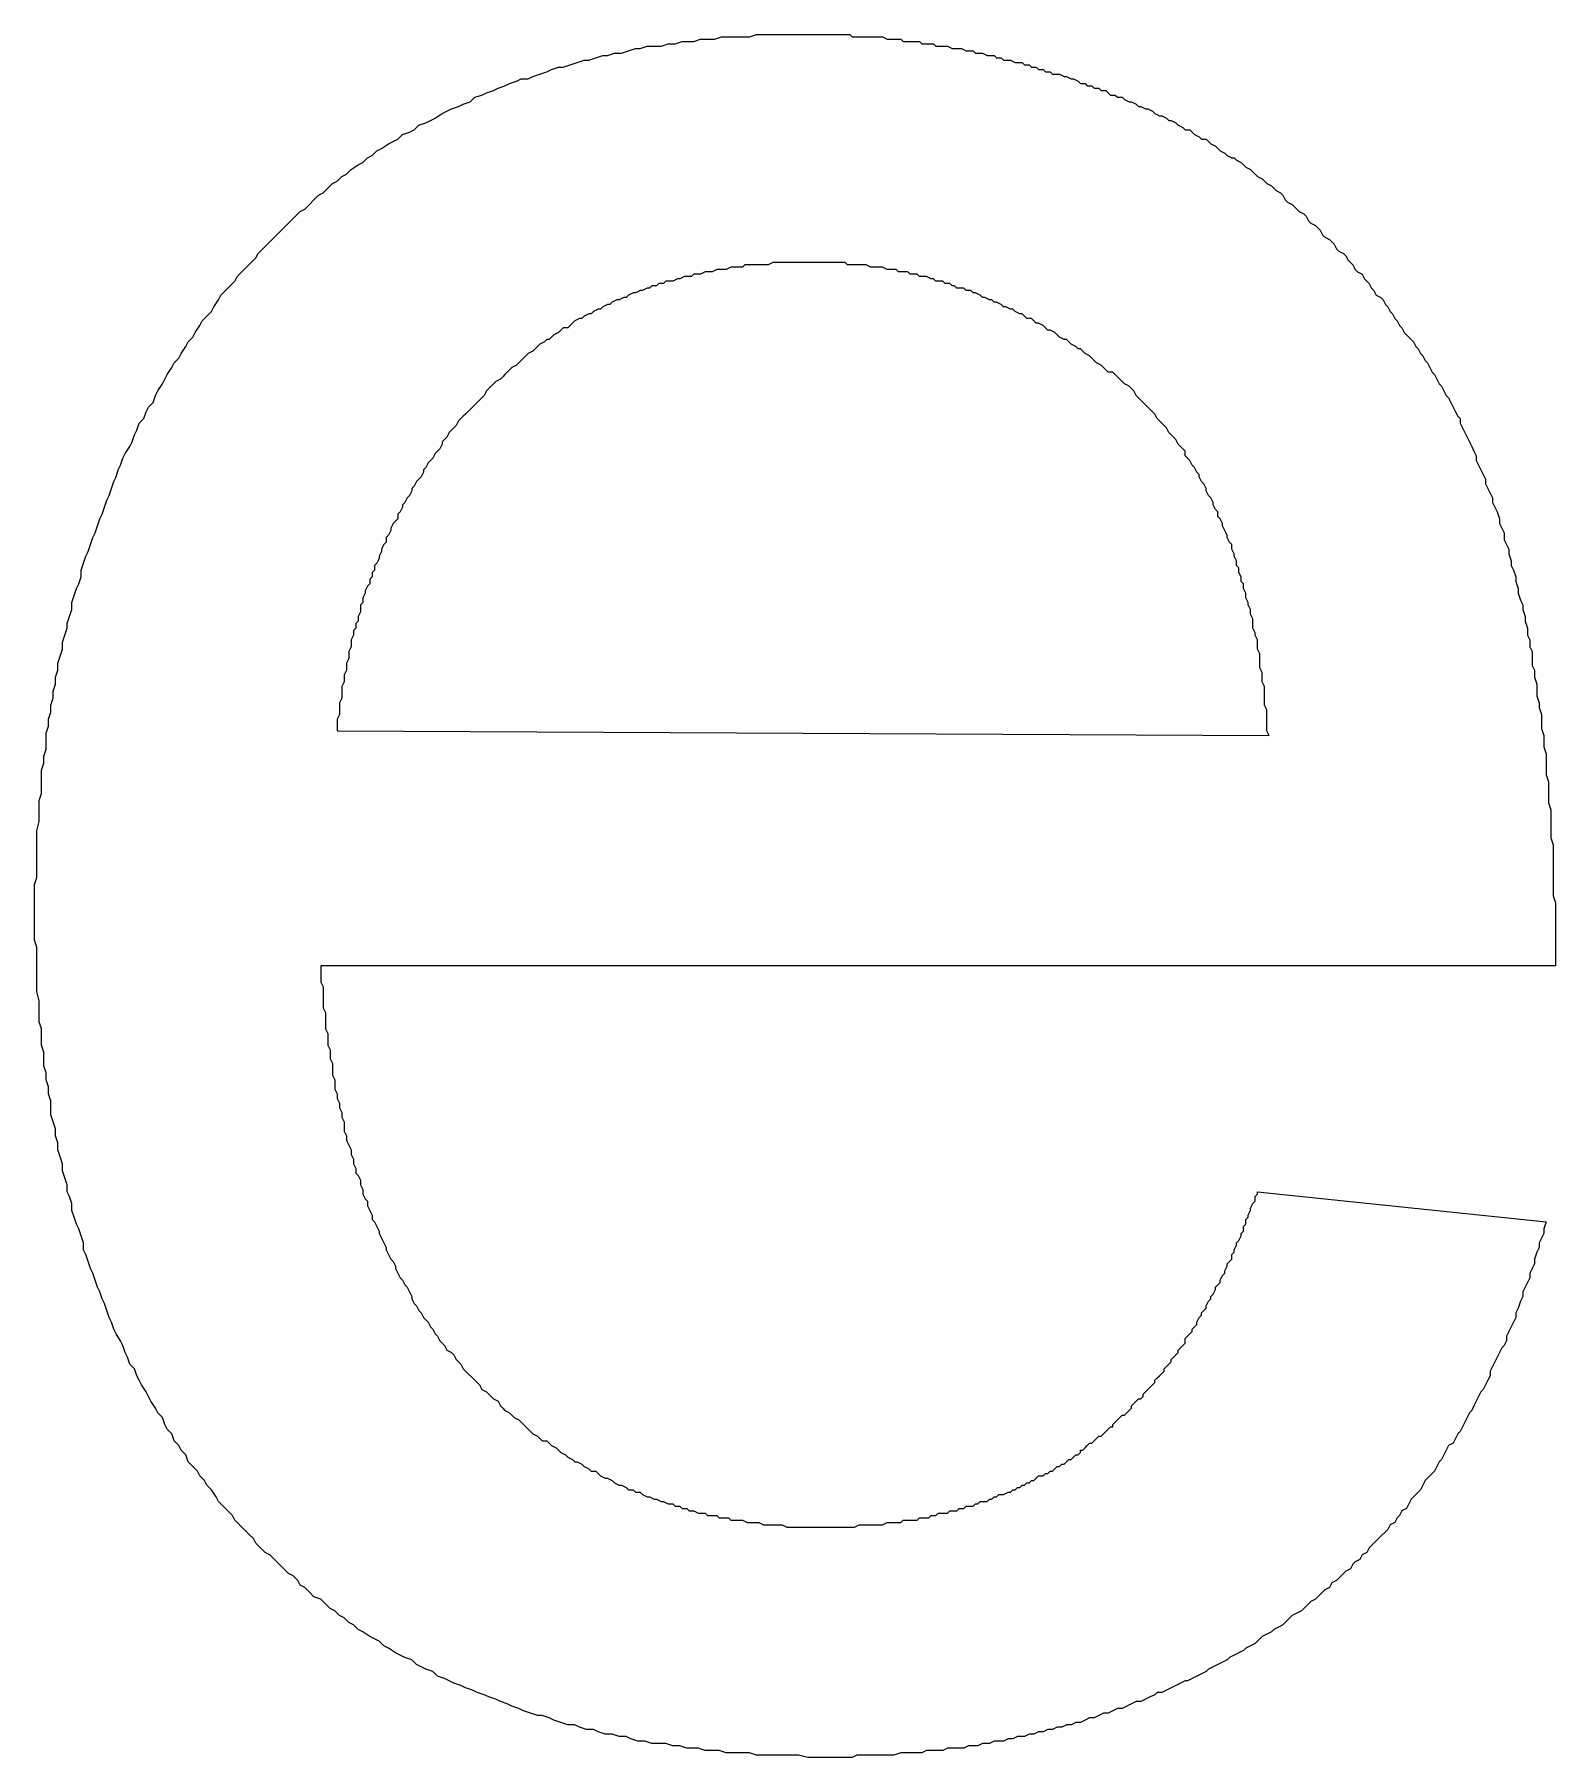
# Model space of a CAD drawing. Extents: x 6 to 282, y -60 to 50.
# Drawn here: x 49.83 to 83.37, y -59.9 to -21.88 of the extents above; entities that cross this region are included whole.
import ezdxf

# ---------------------------------------------------------------- set-up
doc = ezdxf.new("R2010")
doc.units = 0

msp = doc.modelspace()

# ---------------------------------------------------------------- linework, layer by layer
at = {"layer": 'Layer 0', "color": 1}
for points in [[(83.370659, -42.430168), (83.370659, -42.430168), (56.145493, -42.430168), (56.145493, -42.532906), (56.145493, -42.635643), (56.145493, -42.789749), (56.196857, -42.892483), (56.196857, -42.99522), (56.196857, -43.149326), (56.196857, -43.25206), (56.196857, -43.354797), (56.248226, -43.457535), (56.248226, -43.611641), (56.248226, -43.714375), (56.248226, -43.817112), (56.299595, -43.919849), (56.299595, -44.073952), (56.299595, -44.176689), (56.350964, -44.279427), (56.350964, -44.382164), (56.350964, -44.484898), (56.402332, -44.587635), (56.402332, -44.690372), (56.402332, -44.844479), (56.453701, -44.947212), (56.453701, -45.04995), (56.453701, -45.152687), (56.50507, -45.255424), (56.50507, -45.358158), (56.556438, -45.460896), (56.556438, -45.563633), (56.607803, -45.66637), (56.607803, -45.769104), (56.659172, -45.871841), (56.659172, -45.974579), (56.659172, -46.077316), (56.710541, -46.18005), (56.710541, -46.282787), (56.761909, -46.385525), (56.813278, -46.488262), (56.813278, -46.590996), (56.864647, -46.693733), (56.864647, -46.796471), (56.916016, -46.899208), (56.916016, -47.001942), (56.967384, -47.05331), (57.018749, -47.156048), (57.018749, -47.258785), (57.070118, -47.361523), (57.070118, -47.464256), (57.121487, -47.566994), (57.172855, -47.618362), (57.172855, -47.7211), (57.224224, -47.823833), (57.275593, -47.926571), (57.275593, -48.029308), (57.326962, -48.080677), (57.37833, -48.183414), (57.429695, -48.286148), (57.429695, -48.337517), (57.481064, -48.440254), (57.532433, -48.542992), (57.583801, -48.645725), (57.583801, -48.697094), (57.63517, -48.799831), (57.686539, -48.902569), (57.737907, -48.953938), (57.789276, -49.056671), (57.789276, -49.10804), (57.840641, -49.210777), (57.89201, -49.313515), (57.943378, -49.364883), (57.994747, -49.467621), (58.046116, -49.518986), (58.097485, -49.621723), (58.148853, -49.724461), (58.148853, -49.775829), (58.200222, -49.878567), (58.251587, -49.929932), (58.302956, -50.032669), (58.354324, -50.084038), (58.405693, -50.186775), (58.457062, -50.238144), (58.50843, -50.289513), (58.559799, -50.392246), (58.611168, -50.443615), (58.662533, -50.546352), (58.713902, -50.597721), (58.76527, -50.700459), (58.816639, -50.751823), (58.868008, -50.803192), (58.919376, -50.90593), (59.022114, -50.957298), (59.073479, -51.008667), (59.124847, -51.111404), (59.176216, -51.162769), (59.227585, -51.214138), (59.278954, -51.316875), (59.330322, -51.368244), (59.381691, -51.419613), (59.484428, -51.52235), (59.535793, -51.573715), (59.587162, -51.625084), (59.638531, -51.676453), (59.689899, -51.77919), (59.792637, -51.830559), (59.844006, -51.881927), (59.895374, -51.933296), (59.946739, -51.984661), (60.049477, -52.03603), (60.100845, -52.138767), (60.152214, -52.190136), (60.203583, -52.241505), (60.30632, -52.292873), (60.357685, -52.344242), (60.409054, -52.395607), (60.511791, -52.446976), (60.56316, -52.498344), (60.614529, -52.549713), (60.717266, -52.652451), (60.768631, -52.703819), (60.82, -52.755188), (60.922737, -52.806557), (60.974106, -52.857922), (61.025475, -52.90929), (61.128212, -52.90929), (61.179577, -52.960659), (61.230946, -53.012028), (61.333683, -53.063396), (61.385052, -53.114765), (61.43642, -53.166134), (61.539158, -53.217503), (61.590523, -53.268867), (61.69326, -53.320236), (61.744629, -53.371605), (61.795998, -53.371605), (61.898735, -53.422974), (61.950104, -53.474342), (62.052837, -53.525711), (62.104206, -53.57708), (62.206944, -53.57708), (62.258312, -53.628448), (62.309681, -53.679813), (62.412415, -53.731182), (62.463783, -53.731182), (62.566521, -53.782551), (62.617889, -53.83392), (62.720627, -53.885288), (62.771996, -53.885288), (62.874729, -53.936657), (62.926098, -53.988026), (63.028835, -53.988026), (63.080204, -54.039394), (63.182941, -54.039394), (63.23431, -54.090759), (63.337044, -54.142128), (63.388412, -54.142128), (63.49115, -54.193497), (63.542519, -54.193497), (63.645256, -54.244865), (63.696621, -54.244865), (63.799358, -54.296234), (63.902096, -54.296234), (63.953465, -54.347603), (64.056198, -54.347603), (64.107567, -54.398972), (64.210304, -54.398972), (64.261673, -54.45034), (64.36441, -54.45034), (64.467148, -54.501705), (64.518517, -54.501705), (64.621254, -54.501705), (64.672623, -54.553074), (64.775352, -54.553074), (64.87809, -54.553074), (64.929459, -54.604443), (65.032196, -54.604443), (65.134933, -54.604443), (65.186302, -54.655811), (65.28904, -54.655811), (65.391777, -54.655811), (65.443146, -54.655811), (65.545876, -54.70718), (65.648613, -54.70718), (65.699982, -54.70718), (65.802719, -54.70718), (65.905457, -54.758549), (65.956825, -54.758549), (66.059563, -54.758549), (66.1623, -54.758549), (66.265038, -54.758549), (66.316406, -54.758549), (66.419136, -54.809917), (66.521873, -54.809917), (66.624611, -54.809917), (66.67598, -54.809917), (66.778717, -54.809917), (66.881454, -54.809917), (66.984192, -54.809917), (67.035561, -54.809917), (67.138298, -54.809917), (67.241028, -54.809917), (67.292397, -54.809917), (67.343765, -54.809917), (67.446503, -54.809917), (67.497871, -54.809917), (67.54924, -54.809917), (67.651978, -54.809917), (67.703346, -54.809917), (67.806084, -54.809917), (67.857452, -54.809917), (67.908821, -54.809917), (68.011559, -54.758549), (68.06292, -54.758549), (68.114288, -54.758549), (68.217026, -54.758549), (68.268394, -54.758549), (68.319763, -54.758549), (68.422501, -54.758549), (68.473869, -54.758549), (68.525238, -54.758549), (68.627975, -54.70718), (68.679344, -54.70718), (68.730713, -54.70718), (68.83345, -54.70718), (68.884811, -54.70718), (68.93618, -54.70718), (68.987549, -54.655811), (69.090286, -54.655811), (69.141655, -54.655811), (69.193024, -54.655811), (69.295761, -54.655811), (69.34713, -54.604443), (69.398499, -54.604443), (69.449867, -54.604443), (69.552605, -54.604443), (69.603973, -54.553074), (69.655342, -54.553074), (69.706711, -54.553074), (69.758072, -54.501705), (69.860809, -54.501705), (69.912178, -54.501705), (69.963547, -54.501705), (70.014915, -54.45034), (70.066284, -54.45034), (70.169022, -54.45034), (70.22039, -54.398972), (70.271759, -54.398972), (70.323128, -54.398972), (70.374496, -54.347603), (70.477234, -54.347603), (70.528603, -54.347603), (70.579964, -54.296234), (70.631332, -54.296234), (70.682701, -54.244865), (70.73407, -54.244865), (70.836807, -54.244865), (70.888176, -54.193497), (70.939545, -54.193497), (70.990913, -54.142128), (71.042282, -54.142128), (71.093651, -54.090759), (71.14502, -54.090759), (71.196388, -54.090759), (71.299126, -54.039394), (71.350494, -54.039394), (71.401855, -53.988026), (71.453224, -53.988026), (71.504593, -53.936657), (71.555962, -53.936657), (71.60733, -53.885288), (71.658699, -53.885288), (71.710068, -53.83392), (71.761436, -53.83392), (71.812805, -53.782551), (71.864174, -53.782551), (71.915543, -53.731182), (71.966911, -53.679813), (72.069649, -53.679813), (72.121017, -53.628448), (72.172386, -53.628448), (72.223747, -53.57708), (72.275116, -53.57708), (72.326485, -53.525711), (72.377853, -53.474342), (72.429222, -53.474342), (72.480591, -53.422974), (72.53196, -53.422974), (72.583328, -53.371605), (72.634697, -53.320236), (72.686066, -53.320236), (72.737434, -53.268867), (72.788803, -53.217503), (72.840172, -53.217503), (72.891541, -53.166134), (72.891541, -53.114765), (72.942909, -53.114765), (72.994278, -53.063396), (73.045647, -53.012028), (73.097008, -52.960659), (73.148376, -52.960659), (73.199745, -52.90929), (73.251114, -52.857922), (73.302483, -52.806557), (73.353851, -52.806557), (73.40522, -52.755188), (73.456589, -52.703819), (73.507957, -52.652451), (73.559326, -52.601082), (73.610695, -52.601082), (73.610695, -52.549713), (73.662064, -52.498344), (73.713432, -52.446976), (73.764801, -52.395607), (73.81617, -52.344242), (73.867538, -52.344242), (73.9189, -52.292873), (73.970268, -52.241505), (74.021637, -52.190136), (74.021637, -52.138767), (74.073006, -52.087399), (74.124374, -52.03603), (74.175743, -51.984661), (74.227112, -51.984661), (74.278481, -51.933296), (74.278481, -51.881927), (74.329849, -51.830559), (74.381218, -51.77919), (74.432587, -51.727821), (74.483955, -51.676453), (74.535324, -51.625084), (74.535324, -51.573715), (74.586693, -51.52235), (74.638062, -51.470982), (74.68943, -51.419613), (74.740791, -51.368244), (74.740791, -51.316875), (74.79216, -51.265507), (74.843529, -51.214138), (74.894897, -51.162769), (74.894897, -51.111404), (74.946266, -51.060036), (74.997635, -51.008667), (75.049004, -50.957298), (75.049004, -50.90593), (75.100372, -50.854561), (75.151741, -50.803192), (75.20311, -50.751823), (75.20311, -50.64909), (75.254478, -50.597721), (75.305847, -50.546352), (75.357216, -50.494984), (75.357216, -50.443615), (75.408585, -50.392246), (75.459953, -50.340878), (75.459953, -50.289513), (75.511322, -50.186775), (75.562683, -50.135406), (75.562683, -50.084038), (75.614052, -50.032669), (75.665421, -49.9813), (75.665421, -49.929932), (75.716789, -49.827198), (75.768158, -49.775829), (75.768158, -49.724461), (75.819527, -49.673092), (75.870895, -49.570354), (75.870895, -49.518986), (75.922264, -49.467621), (75.973633, -49.416252), (75.973633, -49.364883), (76.025002, -49.262146), (76.07637, -49.210777), (76.07637, -49.159409), (76.127739, -49.056671), (76.127739, -49.005306), (76.179108, -48.953938), (76.230476, -48.902569), (76.230476, -48.799831), (76.281845, -48.748463), (76.281845, -48.697094), (76.333214, -48.59436), (76.333214, -48.542992), (76.384583, -48.491623), (76.435944, -48.388885), (76.435944, -48.337517), (76.487312, -48.286148), (76.487312, -48.183414), (76.538681, -48.132046), (76.538681, -48.029308), (76.59005, -47.97794), (76.59005, -47.926571), (76.641418, -47.823833), (76.641418, -47.772469), (76.692787, -47.669731), (76.744156, -47.618362), (76.744156, -47.515625), (76.795525, -47.464256), (76.795525, -47.412888), (83.165184, -48.080677), (83.113815, -48.234779), (83.113815, -48.337517), (83.062454, -48.440254), (83.011086, -48.542992), (83.011086, -48.645725), (82.959717, -48.748463), (82.908348, -48.902569), (82.908348, -49.005306), (82.856979, -49.10804), (82.805611, -49.210777), (82.805611, -49.313515), (82.754242, -49.416252), (82.702873, -49.518986), (82.651505, -49.621723), (82.651505, -49.724461), (82.600136, -49.827198), (82.548767, -49.9813), (82.497398, -50.084038), (82.497398, -50.186775), (82.44603, -50.289513), (82.394661, -50.392246), (82.343292, -50.494984), (82.291924, -50.597721), (82.291924, -50.700459), (82.240562, -50.803192), (82.189194, -50.854561), (82.137825, -50.957298), (82.086456, -51.060036), (82.035088, -51.162769), (81.983719, -51.265507), (81.93235, -51.368244), (81.93235, -51.470982), (81.880981, -51.573715), (81.829613, -51.676453), (81.778244, -51.77919), (81.726875, -51.830559), (81.675507, -51.933296), (81.624138, -52.03603), (81.572769, -52.138767), (81.5214, -52.241505), (81.470032, -52.292873), (81.418663, -52.395607), (81.367302, -52.498344), (81.315933, -52.601082), (81.264565, -52.703819), (81.213196, -52.755188), (81.161827, -52.857922), (81.110458, -52.960659), (81.007721, -53.012028), (80.956352, -53.114765), (80.904984, -53.217503), (80.853615, -53.320236), (80.802246, -53.371605), (80.750877, -53.474342), (80.699509, -53.57708), (80.64814, -53.628448), (80.54541, -53.731182), (80.494041, -53.782551), (80.442673, -53.885288), (80.391304, -53.988026), (80.339935, -54.039394), (80.237198, -54.142128), (80.185829, -54.193497), (80.13446, -54.296234), (80.083092, -54.398972), (79.980354, -54.45034), (79.928986, -54.553074), (79.877617, -54.604443), (79.826248, -54.70718), (79.723518, -54.758549), (79.67215, -54.861286), (79.620781, -54.912651), (79.518044, -55.015388), (79.466675, -55.066757), (79.415306, -55.118126), (79.312569, -55.220863), (79.2612, -55.272232), (79.209831, -55.374966), (79.107094, -55.426334), (79.055725, -55.529072), (78.952988, -55.580441), (78.901627, -55.631809), (78.850258, -55.734543), (78.74752, -55.785912), (78.696152, -55.83728), (78.593414, -55.940018), (78.542046, -55.991386), (78.439308, -56.042755), (78.387939, -56.145493), (78.285202, -56.196857), (78.233833, -56.248226), (78.131096, -56.350964), (78.079727, -56.402332), (77.976997, -56.453701), (77.925629, -56.50507), (77.822891, -56.607803), (77.771523, -56.659172), (77.668785, -56.710541), (77.566048, -56.761909), (77.514679, -56.813278), (77.411942, -56.916016), (77.360573, -56.967384), (77.257835, -57.018749), (77.155106, -57.070118), (77.103737, -57.121487), (77.000999, -57.172855), (76.898262, -57.224224), (76.795525, -57.326962), (76.744156, -57.37833), (76.641418, -57.429695), (76.538681, -57.481064), (76.487312, -57.532433), (76.384583, -57.583801), (76.281845, -57.63517), (76.179108, -57.686539), (76.127739, -57.737907), (76.025002, -57.789276), (75.922264, -57.840641), (75.819527, -57.89201), (75.716789, -57.943378), (75.665421, -57.994747), (75.562683, -58.046116), (75.459953, -58.097485), (75.357216, -58.148853), (75.254478, -58.200222), (75.20311, -58.200222), (75.100372, -58.251587), (74.997635, -58.302956), (74.894897, -58.354324), (74.79216, -58.405693), (74.68943, -58.457062), (74.586693, -58.457062), (74.535324, -58.50843), (74.432587, -58.559799), (74.329849, -58.611168), (74.227112, -58.662533), (74.124374, -58.662533), (74.021637, -58.713902), (73.9189, -58.76527), (73.81617, -58.816639), (73.713432, -58.816639), (73.610695, -58.868008), (73.507957, -58.919376), (73.40522, -58.919376), (73.302483, -58.970745), (73.199745, -59.022114), (73.097008, -59.022114), (72.994278, -59.073479), (72.891541, -59.124847), (72.788803, -59.124847), (72.686066, -59.176216), (72.583328, -59.176216), (72.480591, -59.227585), (72.377853, -59.227585), (72.275116, -59.278954), (72.172386, -59.278954), (72.069649, -59.330322), (71.966911, -59.330322), (71.864174, -59.381691), (71.761436, -59.381691), (71.658699, -59.43306), (71.504593, -59.43306), (71.401855, -59.484428), (71.299126, -59.484428), (71.196388, -59.535793), (71.093651, -59.535793), (70.990913, -59.535793), (70.888176, -59.587162), (70.73407, -59.587162), (70.631332, -59.638531), (70.528603, -59.638531), (70.425865, -59.638531), (70.323128, -59.689899), (70.169022, -59.689899), (70.066284, -59.689899), (69.963547, -59.689899), (69.860809, -59.741268), (69.758072, -59.741268), (69.603973, -59.741268), (69.501236, -59.741268), (69.398499, -59.792637), (69.295761, -59.792637), (69.141655, -59.792637), (69.038918, -59.792637), (68.93618, -59.792637), (68.782082, -59.844006), (68.679344, -59.844006), (68.576607, -59.844006), (68.473869, -59.844006), (68.319763, -59.844006), (68.217026, -59.844006), (68.114288, -59.844006), (67.96019, -59.844006), (67.857452, -59.895374), (67.703346, -59.895374), (67.600609, -59.895374), (67.497871, -59.895374), (67.343765, -59.895374), (67.189667, -59.895374), (67.035561, -59.895374), (66.881454, -59.895374), (66.67598, -59.844006), (66.521873, -59.844006), (66.367775, -59.844006), (66.213669, -59.844006), (66.059563, -59.844006), (65.905457, -59.844006), (65.75135, -59.844006), (65.597244, -59.792637), (65.443146, -59.792637), (65.237671, -59.792637), (65.083565, -59.792637), (64.929459, -59.741268), (64.775352, -59.741268), (64.621254, -59.741268), (64.467148, -59.689899), (64.313042, -59.689899), (64.210304, -59.689899), (64.056198, -59.638531), (63.902096, -59.638531), (63.74799, -59.587162), (63.593887, -59.587162), (63.439781, -59.587162), (63.285675, -59.535793), (63.131573, -59.535793), (62.977467, -59.484428), (62.874729, -59.43306), (62.720627, -59.43306), (62.566521, -59.381691), (62.412415, -59.381691), (62.258312, -59.330322), (62.155575, -59.278954), (62.001469, -59.278954), (61.847366, -59.227585), (61.744629, -59.176216), (61.590523, -59.176216), (61.43642, -59.124847), (61.282314, -59.073479), (61.179577, -59.022114), (61.025475, -58.970745), (60.922737, -58.970745), (60.768631, -58.919376), (60.614529, -58.868008), (60.511791, -58.816639), (60.357685, -58.76527), (60.254951, -58.713902), (60.100845, -58.662533), (59.998108, -58.611168), (59.844006, -58.559799), (59.741268, -58.50843), (59.587162, -58.457062), (59.484428, -58.405693), (59.330322, -58.354324), (59.227585, -58.302956), (59.073479, -58.251587), (58.970745, -58.200222), (58.868008, -58.148853), (58.713902, -58.097485), (58.611168, -57.994747), (58.457062, -57.943378), (58.354324, -57.89201), (58.251587, -57.840641), (58.148853, -57.737907), (57.994747, -57.686539), (57.89201, -57.63517), (57.789276, -57.583801), (57.63517, -57.481064), (57.532433, -57.429695), (57.429695, -57.326962), (57.326962, -57.275593), (57.224224, -57.224224), (57.070118, -57.121487), (56.967384, -57.070118), (56.864647, -56.967384), (56.761909, -56.916016), (56.659172, -56.813278), (56.556438, -56.761909), (56.453701, -56.659172), (56.350964, -56.607803), (56.248226, -56.50507), (56.145493, -56.402332), (55.991386, -56.350964), (55.888649, -56.248226), (55.785912, -56.145493), (55.683178, -56.094124), (55.631809, -55.991386), (55.529072, -55.888649), (55.426334, -55.83728), (55.323597, -55.734543), (55.220863, -55.631809), (55.118126, -55.529072), (55.015388, -55.426334), (54.912651, -55.374966), (54.809917, -55.272232), (54.70718, -55.169495), (54.655811, -55.066757), (54.553074, -54.96402), (54.45034, -54.861286), (54.347603, -54.758549), (54.244865, -54.655811), (54.193497, -54.553074), (54.090759, -54.45034), (53.988026, -54.347603), (53.885288, -54.244865), (53.83392, -54.142128), (53.731182, -53.988026), (53.628448, -53.885288), (53.57708, -53.782551), (53.474342, -53.679813), (53.422974, -53.57708), (53.320236, -53.474342), (53.217503, -53.371605), (53.166134, -53.217503), (53.063396, -53.114765), (53.012028, -53.012028), (52.90929, -52.90929), (52.857922, -52.755188), (52.755188, -52.652451), (52.703819, -52.549713), (52.652451, -52.395607), (52.549713, -52.292873), (52.498344, -52.190136), (52.395607, -52.03603), (52.344242, -51.933296), (52.292873, -51.830559), (52.190136, -51.676453), (52.138767, -51.573715), (52.087399, -51.470982), (52.03603, -51.316875), (51.933296, -51.214138), (51.881927, -51.060036), (51.830559, -50.957298), (51.77919, -50.803192), (51.727821, -50.700459), (51.625084, -50.546352), (51.573715, -50.443615), (51.52235, -50.289513), (51.470982, -50.186775), (51.419613, -50.032669), (51.368244, -49.878567), (51.316875, -49.775829), (51.265507, -49.621723), (51.214138, -49.518986), (51.162769, -49.364883), (51.111404, -49.210777), (51.060036, -49.10804), (51.008667, -48.953938), (50.957298, -48.799831), (50.90593, -48.697094), (50.90593, -48.542992), (50.854561, -48.388885), (50.803192, -48.234779), (50.751823, -48.132046), (50.700459, -47.97794), (50.64909, -47.823833), (50.64909, -47.669731), (50.597721, -47.515625), (50.546352, -47.412888), (50.546352, -47.258785), (50.494984, -47.104679), (50.443615, -46.950577), (50.443615, -46.796471), (50.392246, -46.642365), (50.340878, -46.488262), (50.340878, -46.334156), (50.289513, -46.18005), (50.289513, -46.025948), (50.238144, -45.871841), (50.186775, -45.717735), (50.186775, -45.563633), (50.186775, -45.409527), (50.135406, -45.255424), (50.135406, -45.101318), (50.084038, -44.947212), (50.084038, -44.79311), (50.032669, -44.639004), (50.032669, -44.484898), (50.032669, -44.330795), (49.9813, -44.176689), (49.9813, -44.022587), (49.9813, -43.817112), (49.929932, -43.663006), (49.929932, -43.508904), (49.929932, -43.354797), (49.929932, -43.200695), (49.878567, -42.99522), (49.878567, -42.841114), (49.878567, -42.687012), (49.878567, -42.532906), (49.878567, -42.327435), (49.878567, -42.173328), (49.878567, -42.019222), (49.827198, -41.86512), (49.827198, -41.659645), (49.827198, -41.505543), (49.827198, -41.300068), (49.827198, -41.145962), (49.827198, -40.991859), (49.827198, -40.786385), (49.827198, -40.632282), (49.878567, -40.478176), (49.878567, -40.272705), (49.878567, -40.118599), (49.878567, -39.964493), (49.878567, -39.759022), (49.878567, -39.604916), (49.878567, -39.450813), (49.929932, -39.245338), (49.929932, -39.091232), (49.929932, -38.93713), (49.929932, -38.783024), (49.9813, -38.628918), (49.9813, -38.423447), (49.9813, -38.269341), (49.9813, -38.115238), (50.032669, -37.961132), (50.032669, -37.807026), (50.084038, -37.652924), (50.084038, -37.447449), (50.084038, -37.293346), (50.135406, -37.13924), (50.135406, -36.985134), (50.186775, -36.831032), (50.186775, -36.676926), (50.238144, -36.522823), (50.238144, -36.368717), (50.289513, -36.214611), (50.289513, -36.060509), (50.340878, -35.906403), (50.340878, -35.752296), (50.392246, -35.598194), (50.443615, -35.444088), (50.443615, -35.289982), (50.494984, -35.13588), (50.546352, -34.981773), (50.546352, -34.879036), (50.597721, -34.724934), (50.64909, -34.570827), (50.64909, -34.416725), (50.700459, -34.262619), (50.751823, -34.108513), (50.803192, -34.005779), (50.854561, -33.851673), (50.854561, -33.697567), (50.90593, -33.543465), (50.957298, -33.389359), (51.008667, -33.286621), (51.060036, -33.132519), (51.111404, -32.978413), (51.162769, -32.875675), (51.214138, -32.721573), (51.265507, -32.567467), (51.316875, -32.464729), (51.368244, -32.310627), (51.419613, -32.156521), (51.470982, -32.053783), (51.52235, -31.899679), (51.573715, -31.745575), (51.625084, -31.642838), (51.676453, -31.488733), (51.727821, -31.385998), (51.77919, -31.231892), (51.830559, -31.129156), (51.933296, -30.975052), (51.984661, -30.872314), (52.03603, -30.71821), (52.087399, -30.615473), (52.138767, -30.461369), (52.241505, -30.358633), (52.292873, -30.204527), (52.344242, -30.101791), (52.446976, -29.999054), (52.498344, -29.84495), (52.549713, -29.742214), (52.652451, -29.588108), (52.703819, -29.485373), (52.755188, -29.382635), (52.857922, -29.228531), (52.90929, -29.125793), (53.012028, -29.023058), (53.063396, -28.920321), (53.166134, -28.766216), (53.217503, -28.663481), (53.320236, -28.560743), (53.371605, -28.458008), (53.474342, -28.303902), (53.525711, -28.201166), (53.628448, -28.098429), (53.731182, -27.995693), (53.782551, -27.892956), (53.885288, -27.738852), (53.936657, -27.636116), (54.039394, -27.533379), (54.142128, -27.430643), (54.244865, -27.327906), (54.296234, -27.22517), (54.398972, -27.122433), (54.501705, -27.019697), (54.604443, -26.91696), (54.70718, -26.814224), (54.758549, -26.711487), (54.861286, -26.608751), (54.96402, -26.506014), (55.066757, -26.403278), (55.169495, -26.300541), (55.272232, -26.197803), (55.374966, -26.095068), (55.477703, -25.992331), (55.580441, -25.889595), (55.683178, -25.786858), (55.785912, -25.735491), (55.888649, -25.632753), (55.991386, -25.530018), (56.094124, -25.42728), (56.196857, -25.375912), (56.299595, -25.273176), (56.402332, -25.170439), (56.50507, -25.119072), (56.607803, -25.016335), (56.710541, -24.964966), (56.813278, -24.86223), (56.967384, -24.759493), (57.070118, -24.708126), (57.172855, -24.605389), (57.275593, -24.55402), (57.37833, -24.451284), (57.481064, -24.399916), (57.63517, -24.29718), (57.737907, -24.245811), (57.840641, -24.194443), (57.943378, -24.091707), (58.097485, -24.040339), (58.200222, -23.98897), (58.302956, -23.886234), (58.457062, -23.834866), (58.559799, -23.783497), (58.662533, -23.732128), (58.816639, -23.629393), (58.919376, -23.578024), (59.022114, -23.526655), (59.176216, -23.475288), (59.278954, -23.42392), (59.43306, -23.372551), (59.535793, -23.269815), (59.689899, -23.218447), (59.792637, -23.167078), (59.946739, -23.115709), (60.049477, -23.064342), (60.203583, -23.012974), (60.30632, -22.961605), (60.460423, -22.910236), (60.56316, -22.858868), (60.717266, -22.858868), (60.82, -22.807501), (60.974106, -22.756132), (61.128212, -22.704763), (61.230946, -22.653395), (61.385052, -22.602028), (61.487789, -22.602028), (61.641891, -22.550659), (61.795998, -22.49929), (61.950104, -22.447922), (62.052837, -22.447922), (62.206944, -22.396555), (62.36105, -22.345186), (62.463783, -22.345186), (62.617889, -22.293818), (62.771996, -22.293818), (62.926098, -22.242449), (63.080204, -22.191082), (63.182941, -22.191082), (63.337044, -22.139713), (63.49115, -22.139713), (63.645256, -22.139713), (63.799358, -22.088345), (63.953465, -22.088345), (64.107567, -22.036976), (64.261673, -22.036976), (64.36441, -22.036976), (64.518517, -21.985609), (64.672623, -21.985609), (64.826721, -21.985609), (64.980827, -21.93424), (65.134933, -21.93424), (65.28904, -21.93424), (65.443146, -21.93424), (65.597244, -21.93424), (65.75135, -21.882872), (65.956825, -21.882872), (66.110931, -21.882872), (66.265038, -21.882872), (66.419136, -21.882872), (66.573242, -21.882872), (66.727348, -21.882872), (66.830086, -21.882872), (66.881454, -21.882872), (66.984192, -21.882872), (67.086929, -21.882872), (67.138298, -21.882872), (67.241028, -21.882872), (67.292397, -21.882872), (67.395134, -21.882872), (67.446503, -21.882872), (67.54924, -21.882872), (67.651978, -21.882872), (67.703346, -21.882872), (67.806084, -21.882872), (67.857452, -21.93424), (67.96019, -21.93424), (68.06292, -21.93424), (68.114288, -21.93424), (68.217026, -21.93424), (68.268394, -21.93424), (68.371132, -21.93424), (68.422501, -21.93424), (68.525238, -21.93424), (68.627975, -21.985609), (68.679344, -21.985609), (68.782082, -21.985609), (68.83345, -21.985609), (68.93618, -21.985609), (68.987549, -22.036976), (69.090286, -22.036976), (69.193024, -22.036976), (69.244392, -22.036976), (69.34713, -22.036976), (69.398499, -22.088345), (69.501236, -22.088345), (69.552605, -22.088345), (69.655342, -22.088345), (69.706711, -22.139713), (69.809441, -22.139713), (69.912178, -22.139713), (69.963547, -22.139713), (70.066284, -22.191082), (70.117653, -22.191082), (70.22039, -22.191082), (70.271759, -22.191082), (70.374496, -22.242449), (70.425865, -22.242449), (70.528603, -22.242449), (70.579964, -22.293818), (70.682701, -22.293818), (70.73407, -22.293818), (70.836807, -22.345186), (70.888176, -22.345186), (70.990913, -22.345186), (71.042282, -22.396555), (71.14502, -22.396555), (71.196388, -22.447922), (71.299126, -22.447922), (71.350494, -22.447922), (71.453224, -22.49929), (71.504593, -22.49929), (71.60733, -22.49929), (71.658699, -22.550659), (71.761436, -22.550659), (71.812805, -22.602028), (71.915543, -22.602028), (71.966911, -22.653395), (72.069649, -22.653395), (72.121017, -22.704763), (72.223747, -22.704763), (72.275116, -22.756132), (72.377853, -22.756132), (72.429222, -22.756132), (72.53196, -22.807501), (72.583328, -22.807501), (72.686066, -22.858868), (72.737434, -22.858868), (72.840172, -22.910236), (72.891541, -22.961605), (72.994278, -22.961605), (73.045647, -23.012974), (73.148376, -23.012974), (73.199745, -23.064342), (73.302483, -23.064342), (73.353851, -23.115709), (73.456589, -23.115709), (73.507957, -23.167078), (73.559326, -23.218447), (73.662064, -23.218447), (73.713432, -23.269815), (73.81617, -23.269815), (73.867538, -23.321182), (73.970268, -23.372551), (74.021637, -23.372551), (74.124374, -23.42392), (74.175743, -23.475288), (74.227112, -23.475288), (74.329849, -23.526655), (74.381218, -23.526655), (74.483955, -23.578024), (74.535324, -23.629393), (74.638062, -23.680761), (74.68943, -23.680761), (74.79216, -23.732128), (74.843529, -23.783497), (74.894897, -23.783497), (74.997635, -23.834866), (75.049004, -23.886234), (75.151741, -23.937601), (75.20311, -23.98897), (75.305847, -23.98897), (75.357216, -24.040339), (75.408585, -24.091707), (75.511322, -24.143074), (75.562683, -24.194443), (75.665421, -24.194443), (75.716789, -24.245811), (75.768158, -24.29718), (75.870895, -24.348547), (75.922264, -24.399916), (75.973633, -24.451284), (76.07637, -24.502653), (76.127739, -24.55402), (76.230476, -24.605389), (76.281845, -24.605389), (76.333214, -24.656757), (76.435944, -24.708126), (76.487312, -24.759493), (76.538681, -24.810862), (76.641418, -24.86223), (76.692787, -24.913599), (76.744156, -24.964966), (76.795525, -25.016335), (76.898262, -25.067703), (76.949631, -25.119072), (77.000999, -25.170439), (77.103737, -25.221807), (77.155106, -25.273176), (77.206474, -25.324545), (77.309204, -25.375912), (77.360573, -25.42728), (77.411942, -25.530018), (77.46331, -25.581385), (77.566048, -25.632753), (77.617416, -25.684122), (77.668785, -25.735491), (77.720154, -25.786858), (77.822891, -25.838226), (77.87426, -25.889595), (77.925629, -25.992331), (77.976997, -26.043699), (78.079727, -26.095068), (78.131096, -26.146437), (78.182465, -26.197803), (78.233833, -26.300541), (78.285202, -26.35191), (78.387939, -26.403278), (78.439308, -26.454645), (78.490677, -26.506014), (78.542046, -26.608751), (78.593414, -26.660118), (78.696152, -26.711487), (78.74752, -26.762856), (78.798889, -26.865591), (78.850258, -26.91696), (78.901627, -26.968328), (78.952988, -27.071064), (79.004356, -27.122433), (79.107094, -27.173801), (79.158463, -27.276537), (79.209831, -27.327906), (79.2612, -27.379274), (79.312569, -27.48201), (79.363937, -27.533379), (79.415306, -27.636116), (79.518044, -27.687483), (79.569412, -27.738852), (79.620781, -27.841589), (79.67215, -27.892956), (79.723518, -27.995693), (79.774879, -28.047062), (79.826248, -28.149797), (79.877617, -28.201166), (79.928986, -28.303902), (79.980354, -28.35527), (80.031723, -28.458008), (80.083092, -28.509375), (80.185829, -28.612112), (80.237198, -28.663481), (80.288567, -28.766216), (80.339935, -28.817585), (80.391304, -28.920321), (80.442673, -28.971689), (80.494041, -29.074427), (80.54541, -29.125793), (80.596771, -29.228531), (80.64814, -29.331266), (80.699509, -29.382635), (80.750877, -29.485373), (80.802246, -29.588108), (80.853615, -29.639477), (80.904984, -29.742214), (80.956352, -29.84495), (81.007721, -29.896318), (81.05909, -29.999054), (81.110458, -30.101791), (81.161827, -30.204527), (81.213196, -30.307264), (81.264565, -30.358633), (81.264565, -30.461369), (81.315933, -30.564106), (81.367302, -30.666842), (81.418663, -30.769579), (81.470032, -30.872314), (81.5214, -30.975052), (81.572769, -31.077787), (81.624138, -31.180525), (81.624138, -31.28326), (81.675507, -31.385998), (81.726875, -31.488733), (81.778244, -31.591471), (81.829613, -31.694206), (81.829613, -31.796944), (81.880981, -31.899679), (81.93235, -32.002415), (81.983719, -32.105152), (81.983719, -32.20789), (82.035088, -32.310627), (82.086456, -32.413361), (82.137825, -32.567467), (82.137825, -32.670204), (82.189194, -32.772938), (82.240562, -32.875675), (82.240562, -33.029781), (82.291924, -33.132519), (82.343292, -33.235252), (82.343292, -33.33799), (82.394661, -33.492096), (82.394661, -33.594833), (82.44603, -33.697567), (82.497398, -33.851673), (82.497398, -33.954411), (82.548767, -34.108513), (82.548767, -34.21125), (82.600136, -34.365356), (82.651505, -34.46809), (82.651505, -34.570827), (82.702873, -34.724934), (82.702873, -34.827671), (82.754242, -34.981773), (82.754242, -35.13588), (82.805611, -35.238617), (82.805611, -35.392719), (82.856979, -35.495457), (82.856979, -35.649563), (82.856979, -35.803665), (82.908348, -35.906403), (82.908348, -36.060509), (82.959717, -36.214611), (82.959717, -36.317348), (82.959717, -36.471455), (83.011086, -36.625557), (83.011086, -36.728294), (83.062454, -36.882401), (83.062454, -37.036503), (83.062454, -37.190609), (83.113815, -37.344715), (83.113815, -37.447449), (83.113815, -37.601555), (83.165184, -37.755661), (83.165184, -37.909763), (83.165184, -38.063869), (83.165184, -38.217972), (83.216553, -38.372078), (83.216553, -38.526184), (83.216553, -38.680286), (83.216553, -38.834393), (83.267921, -38.988499), (83.267921, -39.142601), (83.267921, -39.296707), (83.267921, -39.450813), (83.267921, -39.604916), (83.31929, -39.759022), (83.31929, -39.913124), (83.31929, -40.06723), (83.31929, -40.221336), (83.31929, -40.426807), (83.31929, -40.580914), (83.31929, -40.735016), (83.31929, -40.889122), (83.370659, -41.043228), (83.370659, -41.248699), (83.370659, -41.402805), (83.370659, -41.556908), (83.370659, -41.711014), (83.370659, -41.916489), (83.370659, -42.070591), (83.370659, -42.224697), (83.370659, -42.430168)], [(77.052368, -37.344715), (77.052368, -37.344715), (77.000999, -37.241978), (77.000999, -37.13924), (77.000999, -37.036503), (77.000999, -36.933769), (77.000999, -36.779663), (76.949631, -36.676926), (76.949631, -36.574188), (76.949631, -36.471455), (76.949631, -36.368717), (76.949631, -36.26598), (76.898262, -36.163242), (76.898262, -36.060509), (76.898262, -35.957771), (76.846893, -35.855034), (76.846893, -35.752296), (76.846893, -35.649563), (76.846893, -35.546825), (76.795525, -35.444088), (76.795525, -35.341351), (76.795525, -35.238617), (76.744156, -35.13588), (76.744156, -35.084511), (76.692787, -34.981773), (76.692787, -34.879036), (76.692787, -34.776302), (76.641418, -34.673565), (76.641418, -34.570827), (76.59005, -34.46809), (76.59005, -34.416725), (76.538681, -34.313988), (76.538681, -34.21125), (76.487312, -34.108513), (76.487312, -34.005779), (76.435944, -33.954411), (76.435944, -33.851673), (76.384583, -33.748936), (76.384583, -33.646198), (76.333214, -33.594833), (76.333214, -33.492096), (76.281845, -33.389359), (76.281845, -33.33799), (76.230476, -33.235252), (76.230476, -33.132519), (76.179108, -33.08115), (76.127739, -32.978413), (76.127739, -32.927044), (76.07637, -32.824306), (76.025002, -32.721573), (76.025002, -32.670204), (75.973633, -32.567467), (75.922264, -32.516098), (75.922264, -32.413361), (75.870895, -32.361992), (75.819527, -32.259258), (75.819527, -32.20789), (75.768158, -32.105152), (75.716789, -32.053783), (75.665421, -31.951048), (75.665421, -31.899679), (75.614052, -31.796944), (75.562683, -31.745575), (75.511322, -31.642838), (75.511322, -31.591471), (75.459953, -31.540102), (75.408585, -31.437365), (75.357216, -31.385998), (75.305847, -31.28326), (75.254478, -31.231892), (75.20311, -31.180525), (75.20311, -31.077787), (75.151741, -31.026419), (75.100372, -30.975052), (75.049004, -30.923683), (74.997635, -30.820946), (74.946266, -30.769579), (74.894897, -30.71821), (74.843529, -30.666842), (74.79216, -30.564106), (74.740791, -30.512737), (74.68943, -30.461369), (74.638062, -30.41), (74.586693, -30.358633), (74.535324, -30.255896), (74.483955, -30.204527), (74.432587, -30.15316), (74.381218, -30.101791), (74.329849, -30.050423), (74.278481, -29.999054), (74.227112, -29.947687), (74.175743, -29.896318), (74.124374, -29.84495), (74.073006, -29.742214), (74.021637, -29.690845), (73.970268, -29.639477), (73.867538, -29.588108), (73.81617, -29.536739), (73.764801, -29.485373), (73.713432, -29.434004), (73.662064, -29.382635), (73.610695, -29.331266), (73.507957, -29.331266), (73.456589, -29.2799), (73.40522, -29.228531), (73.353851, -29.177162), (73.251114, -29.125793), (73.199745, -29.074427), (73.148376, -29.023058), (73.097008, -28.971689), (72.994278, -28.920321), (72.942909, -28.868954), (72.891541, -28.817585), (72.840172, -28.817585), (72.788803, -28.766216), (72.686066, -28.714848), (72.634697, -28.663481), (72.583328, -28.612112), (72.53196, -28.612112), (72.429222, -28.560743), (72.377853, -28.509375), (72.326485, -28.458008), (72.223747, -28.406639), (72.172386, -28.406639), (72.121017, -28.35527), (72.069649, -28.303902), (71.966911, -28.252535), (71.915543, -28.252535), (71.864174, -28.201166), (71.812805, -28.149797), (71.710068, -28.149797), (71.658699, -28.098429), (71.60733, -28.047062), (71.555962, -28.047062), (71.453224, -27.995693), (71.401855, -27.944324), (71.350494, -27.944324), (71.247757, -27.892956), (71.196388, -27.892956), (71.14502, -27.841589), (71.042282, -27.79022), (70.990913, -27.79022), (70.939545, -27.738852), (70.888176, -27.738852), (70.785439, -27.687483), (70.73407, -27.687483), (70.682701, -27.636116), (70.579964, -27.584747), (70.528603, -27.584747), (70.477234, -27.533379), (70.374496, -27.533379), (70.323128, -27.48201), (70.271759, -27.48201), (70.169022, -27.48201), (70.117653, -27.430643), (70.066284, -27.430643), (70.014915, -27.379274), (69.912178, -27.379274), (69.860809, -27.327906), (69.809441, -27.327906), (69.706711, -27.327906), (69.655342, -27.276537), (69.603973, -27.276537), (69.501236, -27.22517), (69.449867, -27.22517), (69.34713, -27.22517), (69.295761, -27.173801), (69.244392, -27.173801), (69.141655, -27.173801), (69.090286, -27.122433), (69.038918, -27.122433), (68.93618, -27.122433), (68.884811, -27.122433), (68.83345, -27.071064), (68.730713, -27.071064), (68.679344, -27.071064), (68.627975, -27.071064), (68.525238, -27.019697), (68.473869, -27.019697), (68.371132, -27.019697), (68.319763, -27.019697), (68.268394, -27.019697), (68.165657, -26.968328), (68.114288, -26.968328), (68.06292, -26.968328), (67.96019, -26.968328), (67.908821, -26.968328), (67.806084, -26.968328), (67.754715, -26.968328), (67.703346, -26.91696), (67.600609, -26.91696), (67.54924, -26.91696), (67.446503, -26.91696), (67.395134, -26.91696), (67.343765, -26.91696), (67.241028, -26.91696), (67.189667, -26.91696), (67.086929, -26.91696), (67.035561, -26.91696), (66.984192, -26.91696), (66.881454, -26.91696), (66.778717, -26.91696), (66.727348, -26.91696), (66.624611, -26.91696), (66.521873, -26.91696), (66.419136, -26.91696), (66.367775, -26.91696), (66.265038, -26.91696), (66.1623, -26.91696), (66.110931, -26.91696), (66.008194, -26.968328), (65.905457, -26.968328), (65.854088, -26.968328), (65.75135, -26.968328), (65.699982, -26.968328), (65.597244, -26.968328), (65.494514, -26.968328), (65.443146, -27.019697), (65.340408, -27.019697), (65.237671, -27.019697), (65.186302, -27.019697), (65.083565, -27.071064), (65.032196, -27.071064), (64.929459, -27.071064), (64.87809, -27.071064), (64.775352, -27.122433), (64.672623, -27.122433), (64.621254, -27.122433), (64.518517, -27.173801), (64.467148, -27.173801), (64.36441, -27.173801), (64.313042, -27.22517), (64.210304, -27.22517), (64.158936, -27.22517), (64.056198, -27.276537), (64.004829, -27.276537), (63.902096, -27.327906), (63.850727, -27.327906), (63.74799, -27.327906), (63.696621, -27.379274), (63.593887, -27.379274), (63.542519, -27.430643), (63.439781, -27.430643), (63.388412, -27.48201), (63.337044, -27.48201), (63.23431, -27.533379), (63.182941, -27.533379), (63.080204, -27.584747), (63.028835, -27.584747), (62.926098, -27.636116), (62.874729, -27.687483), (62.823364, -27.687483), (62.720627, -27.738852), (62.669258, -27.738852), (62.566521, -27.79022), (62.515152, -27.841589), (62.463783, -27.841589), (62.36105, -27.892956), (62.309681, -27.944324), (62.258312, -27.944324), (62.155575, -27.995693), (62.104206, -28.047062), (62.052837, -28.047062), (61.950104, -28.098429), (61.898735, -28.149797), (61.847366, -28.149797), (61.744629, -28.201166), (61.69326, -28.252535), (61.641891, -28.303902), (61.590523, -28.35527), (61.487789, -28.35527), (61.43642, -28.406639), (61.385052, -28.458008), (61.282314, -28.509375), (61.230946, -28.560743), (61.179577, -28.612112), (61.128212, -28.612112), (61.076843, -28.663481), (60.974106, -28.714848), (60.922737, -28.766216), (60.871368, -28.817585), (60.82, -28.868954), (60.717266, -28.920321), (60.665897, -28.971689), (60.614529, -29.023058), (60.56316, -29.074427), (60.511791, -29.125793), (60.460423, -29.177162), (60.357685, -29.228531), (60.30632, -29.2799), (60.254951, -29.331266), (60.203583, -29.382635), (60.152214, -29.434004), (60.100845, -29.485373), (59.998108, -29.536739), (59.946739, -29.588108), (59.895374, -29.639477), (59.844006, -29.690845), (59.792637, -29.742214), (59.741268, -29.84495), (59.689899, -29.896318), (59.638531, -29.947687), (59.587162, -29.999054), (59.535793, -30.050423), (59.484428, -30.101791), (59.381691, -30.204527), (59.330322, -30.255896), (59.278954, -30.307264), (59.227585, -30.358633), (59.176216, -30.41), (59.124847, -30.512737), (59.073479, -30.564106), (59.022114, -30.615473), (58.970745, -30.666842), (58.919376, -30.769579), (58.868008, -30.820946), (58.816639, -30.872314), (58.816639, -30.923683), (58.76527, -31.026419), (58.713902, -31.077787), (58.662533, -31.129156), (58.611168, -31.231892), (58.559799, -31.28326), (58.50843, -31.334629), (58.457062, -31.437365), (58.405693, -31.488733), (58.405693, -31.540102), (58.354324, -31.642838), (58.302956, -31.694206), (58.251587, -31.745575), (58.200222, -31.84831), (58.148853, -31.899679), (58.148853, -31.951048), (58.097485, -32.053783), (58.046116, -32.105152), (57.994747, -32.20789), (57.943378, -32.259258), (57.943378, -32.310627), (57.89201, -32.413361), (57.840641, -32.464729), (57.840641, -32.567467), (57.789276, -32.618835), (57.737907, -32.670204), (57.686539, -32.772938), (57.686539, -32.824306), (57.63517, -32.927044), (57.583801, -32.978413), (57.583801, -33.08115), (57.532433, -33.132519), (57.481064, -33.235252), (57.481064, -33.286621), (57.429695, -33.389359), (57.429695, -33.440727), (57.37833, -33.543465), (57.326962, -33.594833), (57.326962, -33.697567), (57.275593, -33.748936), (57.275593, -33.851673), (57.224224, -33.903042), (57.224224, -34.005779), (57.172855, -34.057144), (57.121487, -34.159882), (57.121487, -34.21125), (57.070118, -34.313988), (57.070118, -34.416725), (57.018749, -34.46809), (57.018749, -34.570827), (57.018749, -34.622196), (56.967384, -34.724934), (56.967384, -34.827671), (56.916016, -34.879036), (56.916016, -34.981773), (56.864647, -35.033142), (56.864647, -35.13588), (56.813278, -35.238617), (56.813278, -35.289982), (56.813278, -35.392719), (56.761909, -35.495457), (56.761909, -35.546825), (56.761909, -35.649563), (56.710541, -35.752296), (56.710541, -35.803665), (56.710541, -35.906403), (56.659172, -36.00914), (56.659172, -36.111874), (56.659172, -36.163242), (56.607803, -36.26598), (56.607803, -36.368717), (56.607803, -36.420086), (56.607803, -36.522823), (56.556438, -36.625557), (56.556438, -36.728294), (56.556438, -36.779663), (56.556438, -36.882401), (56.50507, -36.985134), (56.50507, -37.087872), (56.50507, -37.190609), (56.50507, -37.241978), (77.052368, -37.344715)]]:
    msp.add_lwpolyline(points, dxfattribs=at)

doc.saveas('drawing.dxf')
